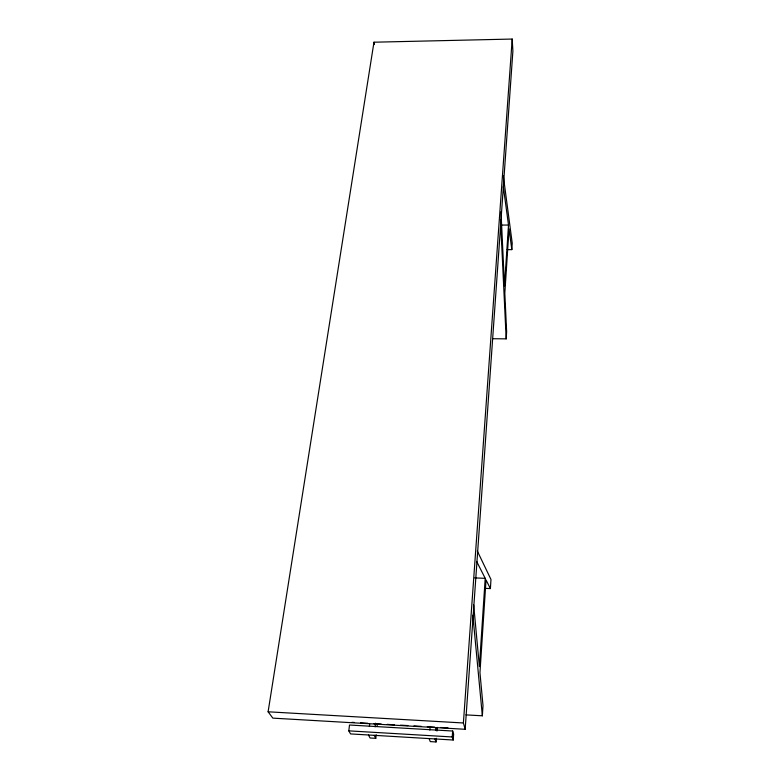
<?xml version="1.0" encoding="UTF-8"?>
<svg xmlns="http://www.w3.org/2000/svg" width="781" height="781" viewBox="0 0 781 781"><rect width="100%" height="100%" fill="white"/><g stroke="black" fill="none" stroke-linecap="round" stroke-linejoin="round"><path stroke-width="1.17" d="M465.906 714.879L482.355 715.806L483 705.614L479.954 672.636L486.026 579.941L490.4 588.571L485.665 588.376M490.4 588.571L490.976 579.482L477.318 551.035M492.879 338.71L506.186 338.866L506.635 331.779L504.819 293.08L509.027 228.892L511.828 249.627L507.211 249.627M511.828 249.627L512.229 243.194L503.306 175.891M476.644 561.451L485.206 578.33L479.388 666.574L473.676 604.972M503.325 186.669L508.509 225.055L504.487 286.002L501.002 211.671M465.164 729.288L463.397 722.981L512.199 39.05L373.972 42.203L268.108 711.794L272.842 718.13L465.164 729.288L512.892 51.058L512.199 39.05M453.195 740.017L452.219 736.961L452.668 731.026L349.507 725.012L348.804 730.86L350.571 733.925L453.195 740.017L453.634 734.12L452.668 731.026M429.12 738.592L430.272 741.608L436.052 741.95L436.345 738.309M436.95 731.026L437.253 727.384M435.652 730.43L435.857 728.009M429.853 730.098L430.165 726.457M375.134 726.847L375.534 723.216M368.466 734.989L370.077 738.006L375.768 738.348L376.169 734.716M377.096 726.242L377.36 723.821M369.413 726.515L369.686 724.094M501.265 225.065L508.509 225.055M474.653 577.901L485.206 578.33M268.108 711.794L463.397 722.981M351.967 722.337L354.398 722.474M360.48 722.825L367.773 723.255M373.855 723.606L381.148 724.026M387.22 724.377L394.512 724.807M400.594 725.158L407.887 725.578M413.969 725.93L421.262 726.35M427.334 726.711L434.626 727.131M440.709 727.482L448.001 727.902M348.804 730.86L452.219 736.961M374.206 735.331L375.768 738.348M434.949 738.933L436.052 741.95M373.972 42.203L374.411 44.556M472.856 615.164L482.355 715.806M500.533 219.939L506.186 338.866"/></g></svg>
